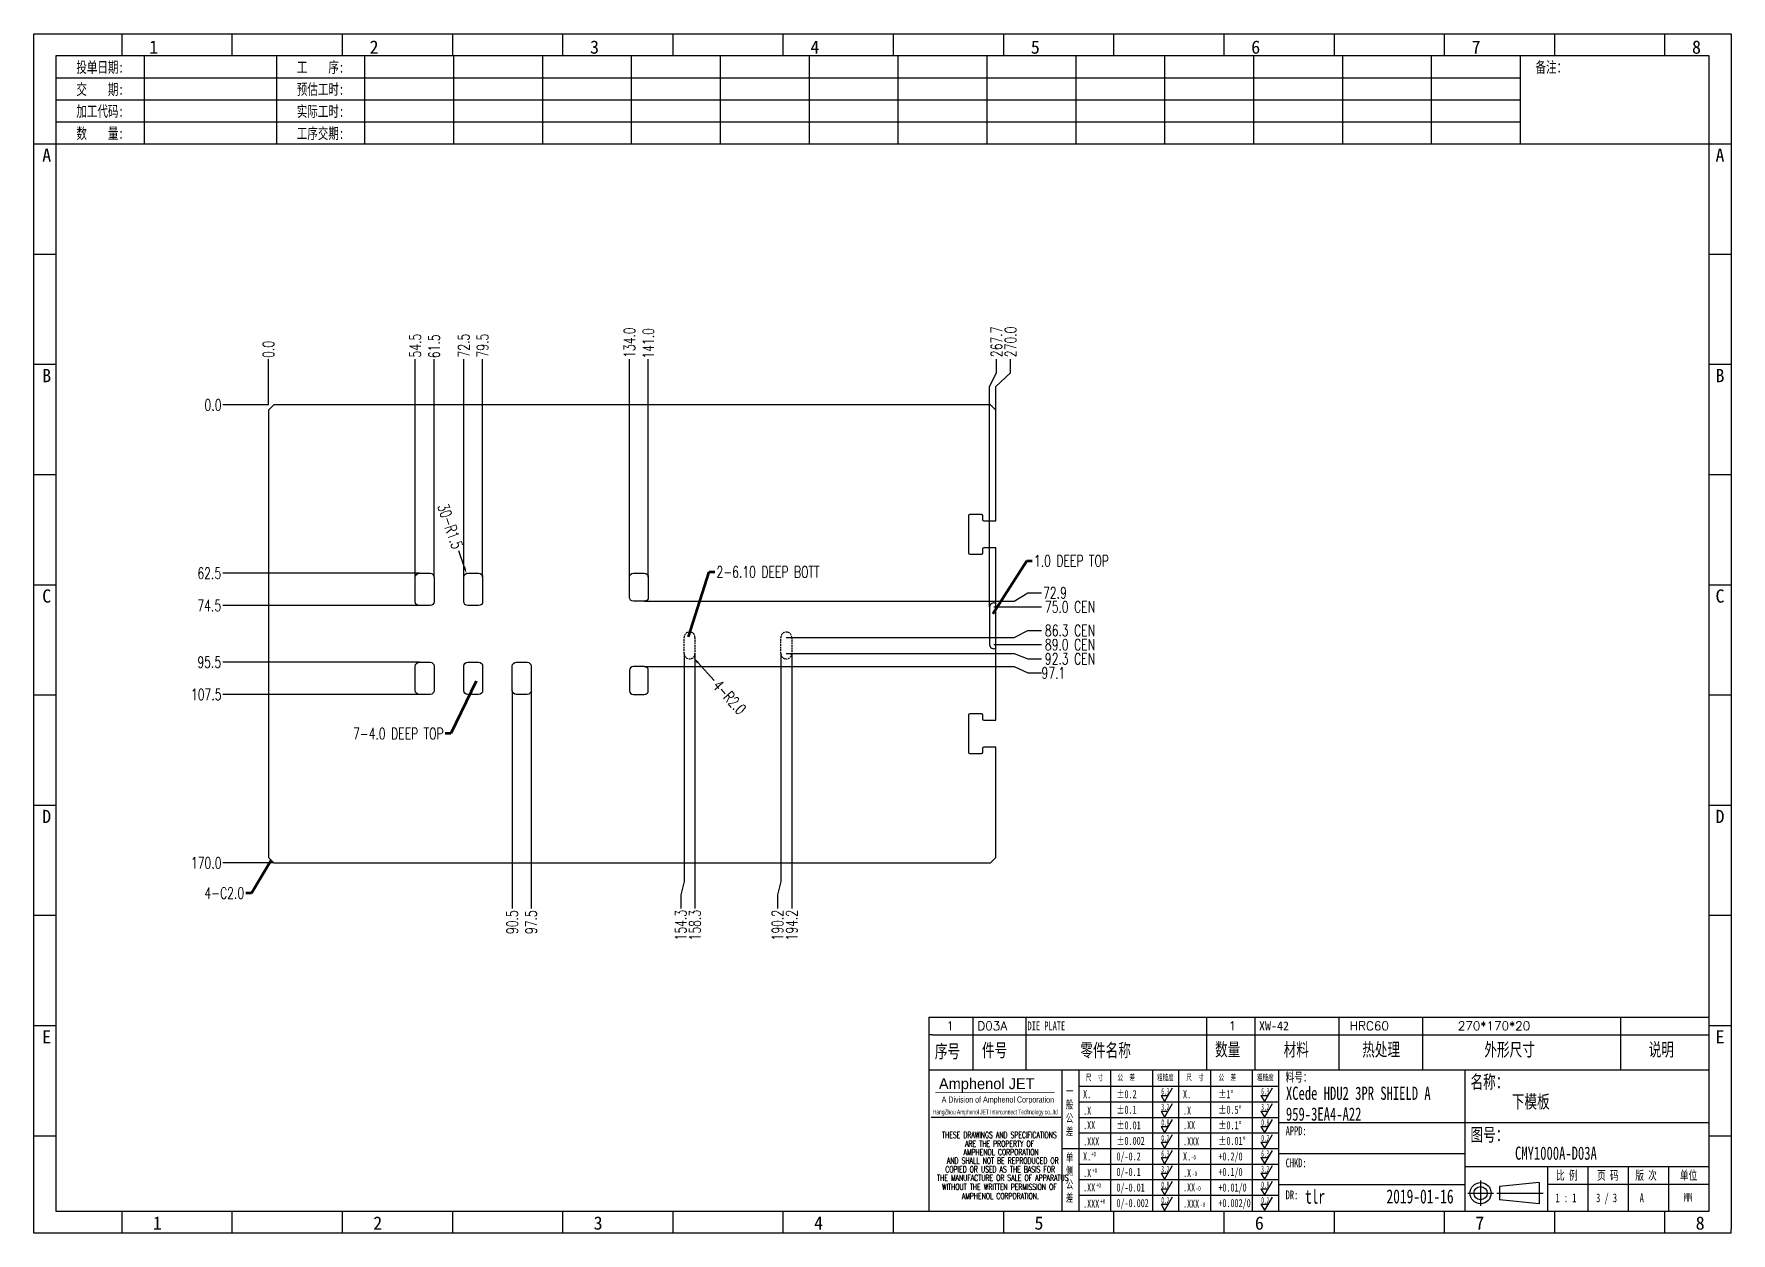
# Model space of a CAD drawing. Header units: millimetres. Extents: x -2852 to 5627, y -2271 to 1849.
# Drawn here: x 2876 to 3506, y -1737 to -1292 of the extents above; entities that cross this region are included whole.
import ezdxf
from ezdxf.enums import TextEntityAlignment as Align

# ---------------------------------------------------------------- set-up
doc = ezdxf.new("R2010")
doc.units = ezdxf.units.MM
doc.header["$PDSIZE"] = 3
doc.linetypes.add('DASHED', pattern=[19.05, 12.7, -6.35])
doc.linetypes.add('DASHED2', pattern=[9.525, 6.35, -3.175])
for name, color, linetype in [('1', 7, 'Continuous'), ('11', 4, 'DASHED2'), ('41', 1, 'Continuous'), ('D03', 7, 'Continuous'), ('D031', 217, 'Continuous')]:
    doc.layers.add(name, color=color, linetype=linetype)
doc.styles.add('CH', font='仿宋_GB2312_0.ttf')
doc.styles.add('jet02', font='simplex.shx', dxfattribs={"width": 0.7})
doc.styles.add('SIMPLEX', font='SIMPLEX')
doc.styles.get("Standard").update_dxf_attribs({"font": '仿宋_GB2312_0.ttf', "width": 0.7})
doc.styles.add('TEXTSTYLE_1', font='TRIUMB.TTF')
doc.styles.add('TEXTSTYLE_2', font='TRIUM.TTF')
doc.styles.add('tk', font='', dxfattribs={"width": 0.7})
doc.styles.add('tk 2', font='仿宋_GB2312_0.ttf', dxfattribs={"width": 0.65})
doc.styles.add('tk 4', font='simplex.shx', dxfattribs={"width": 0.65, "bigfont": 'bigfont.shx'})
doc.styles.get('tk').set_extended_font_data('NSimSun')
doc.dimstyles.new('jet02', dxfattribs={"dimtxt": 3.5, "dimasz": 2.1, "dimexe": 1, "dimexo": 0, "dimgap": 0.5, "dimtad": 0, "dimtoh": 1, "dimdec": 3, "dimzin": 9, "dimdsep": 46, "dimtxsty": 'jet02', "dimcen": 0, "dimclrt": 256, "dimazin": 2, "dimtfac": 1, "dimtdec": 3, "dimtofl": 0, "dimtmove": 0, "dimatfit": 1, "dimfxl": 0, "dimarcsym": 0})

# ---------------------------------------------------------------- blocks, each defined once
blk = doc.blocks.new('A3-N')
at = {"layer": '1', "color": 1}
for p, q in [((0, 0), (0, 296.73)), ((0, 296.73), (420, 296.73)), ((21.82, 291.27), (21.82, 296.73)), ((49.09, 291.27), (49.09, 296.73)), ((76.36, 291.27), (76.36, 296.73)), ((103.64, 291.27), (103.64, 296.73)), ((103.64, 291.27), (103.64, 296.73)), ((103.64, 291.27), (103.64, 296.73)), ((130.91, 291.27), (130.91, 296.73)), ((158.18, 291.27), (158.18, 296.73)), ((185.45, 291.27), (185.45, 296.73)), ((212.73, 291.27), (212.73, 296.73)), ((240, 291.27), (240, 296.73)), ((267.27, 291.27), (267.27, 296.73)), ((294.55, 291.27), (294.55, 296.73)), ((321.82, 291.27), (321.82, 296.73)), ((349.09, 291.27), (349.09, 296.73)), ((376.36, 291.27), (376.36, 296.73)), ((403.64, 291.27), (403.64, 296.73)), ((420, 296.73), (420, 1)), ((5.45, 269.45), (0, 269.45)), ((420, 269.45), (414.55, 269.45)), ((5.45, 242.18), (0, 242.18)), ((420, 242.18), (414.55, 242.18)), ((5.45, 214.91), (0, 214.91)), ((420, 214.91), (414.55, 214.91)), ((5.45, 187.64), (0, 187.64)), ((420, 187.64), (414.55, 187.64)), ((5.45, 160.36), (0, 160.36)), ((420, 160.36), (414.55, 160.36)), ((5.45, 133.09), (0, 133.09)), ((420, 133.09), (414.55, 133.09)), ((5.45, 105.82), (0, 105.82)), ((420, 105.82), (414.55, 105.82)), ((5.45, 78.55), (0, 78.55)), ((420, 78.55), (414.55, 78.55)), ((5.45, 51.27), (0, 51.27)), ((420, 51.27), (414.55, 51.27)), ((222.45, 49.09), (221.45, 49.09)), ((221.45, 49.09), (221.45, 40.36)), ((222.45, 49.09), (414.55, 49.09)), ((232.36, 49.09), (232.36, 40.36)), ((245.45, 49.09), (245.45, 40.36)), ((290.18, 49.09), (290.18, 40.36)), ((302.18, 49.09), (302.18, 40.36)), ((322.91, 49.09), (322.91, 40.36)), ((343.64, 49.09), (343.64, 40.36)), ((392.73, 40.36), (392.73, 49.09)), ((258.55, 40.36), (258.55, 5.44)), ((266.45, 40.36), (266.45, 5.44)), ((276.78, 40.36), (276.78, 5.45)), ((291.18, 40.36), (291.18, 5.45)), ((301.51, 40.37), (301.51, 5.46)), ((308.01, 40.36), (308.01, 5.45)), ((354.09, 40.36), (354.09, 5.45)), ((308.01, 32.39), (258.55, 32.39)), ((308.01, 28.54), (258.55, 28.54)), ((414.55, 27.27), (308.01, 27.27)), ((5.45, 24), (0, 24)), ((308.01, 24.69), (258.55, 24.69)), ((420, 24), (414.55, 24)), ((308.01, 16.99), (258.55, 16.99)), ((354.09, 19.63), (308.01, 19.63)), ((308.01, 13.14), (258.55, 13.14)), ((414.55, 16.36), (354.09, 16.36)), ((374.55, 16.36), (374.55, 5.45)), ((384.55, 16.36), (384.55, 5.45)), ((394.55, 16.36), (394.55, 5.45)), ((404.55, 16.36), (404.55, 5.45)), ((308.01, 9.29), (258.55, 9.29)), ((308.01, 11.99), (354.09, 11.99)), ((372.51, 12.49), (362.69, 11.5)), ((362.69, 11.5), (362.69, 8.23)), ((372.51, 12.49), (372.51, 7.25)), ((414.55, 12), (374.55, 12)), ((21.82, 0), (21.82, 5.45)), ((49.09, 0), (49.09, 5.45)), ((76.36, 0), (76.36, 5.45)), ((103.64, 0), (103.64, 5.45)), ((130.91, 0), (130.91, 5.45)), ((158.18, 0), (158.18, 5.45)), ((185.45, 0), (185.45, 5.45)), ((212.73, 0), (212.73, 5.45)), ((240, 0), (240, 5.45)), ((267.27, 0), (267.27, 5.45)), ((294.55, 0), (294.55, 5.45)), ((321.82, 0), (321.82, 5.45)), ((349.09, 0), (349.09, 5.45)), ((372.51, 7.25), (362.69, 8.23)), ((376.36, 0), (376.36, 5.45)), ((403.64, 0), (403.64, 5.45)), ((1, 0), (0, 0)), ((420, 0), (1, 0)), ((420, 0), (420, 1))]:
    blk.add_line(p, q, dxfattribs=at)
at = {"layer": '1'}
for p, q in [((414.55, 278.18), (414.55, 284.73)), ((221.45, 40.36), (221.45, 5.45)), ((221.45, 40.36), (414.55, 40.36)), ((221.45, 40.36), (414.55, 40.36)), ((254.41, 40.36), (254.41, 5.45)), ((283.28, 40.36), (283.28, 5.45)), ((308.01, 36.24), (258.55, 36.24)), ((222.08, 28.67), (254.12, 28.67)), ((308.01, 20.84), (254.41, 20.84))]:
    blk.add_line(p, q, dxfattribs=at)
at = {"layer": '1', "color": 1, "ltscale": 0.05}
for p, q in [((278.93, 34.04), (279.79, 32.56)), ((278.93, 34.04), (280.65, 34.04)), ((281.68, 35.84), (279.79, 32.56)), ((303.66, 34.05), (304.52, 32.56)), ((303.66, 34.05), (305.38, 34.05)), ((306.41, 35.84), (304.52, 32.56)), ((278.93, 30.19), (279.79, 28.71)), ((278.93, 30.19), (280.65, 30.19)), ((281.68, 31.99), (279.79, 28.71)), ((303.66, 30.2), (305.38, 30.2)), ((303.66, 30.2), (304.52, 28.71)), ((306.41, 31.99), (304.52, 28.71)), ((278.93, 26.34), (279.79, 24.86)), ((278.93, 26.34), (280.65, 26.34)), ((281.68, 28.14), (279.79, 24.86)), ((303.66, 26.35), (304.52, 24.86)), ((303.66, 26.35), (305.38, 26.35)), ((306.41, 28.14), (304.52, 24.86)), ((278.93, 22.49), (280.65, 22.49)), ((278.93, 22.49), (279.79, 21.01)), ((281.68, 24.29), (279.79, 21.01)), ((303.66, 22.5), (305.38, 22.5)), ((303.66, 22.5), (304.52, 21.01)), ((306.41, 24.29), (304.52, 21.01)), ((278.93, 18.66), (279.79, 17.17)), ((278.93, 18.66), (280.65, 18.66)), ((281.68, 20.45), (279.79, 17.17)), ((303.66, 18.66), (304.52, 17.18)), ((303.66, 18.66), (305.38, 18.66)), ((306.41, 20.46), (304.52, 17.18)), ((278.93, 14.81), (280.65, 14.81)), ((278.93, 14.81), (279.79, 13.32)), ((281.68, 16.6), (279.79, 13.32)), ((281.68, 12.75), (279.79, 9.47)), ((303.66, 14.81), (305.38, 14.81)), ((303.66, 14.81), (304.52, 13.33)), ((306.41, 16.61), (304.52, 13.33)), ((306.41, 12.76), (304.52, 9.48)), ((278.93, 10.96), (279.79, 9.47)), ((278.93, 10.96), (280.65, 10.96)), ((281.68, 8.9), (279.79, 5.62)), ((303.66, 10.96), (304.52, 9.48)), ((303.66, 10.96), (305.38, 10.96)), ((306.41, 8.91), (304.52, 5.63)), ((278.93, 7.11), (279.79, 5.62)), ((278.93, 7.11), (280.65, 7.11)), ((303.66, 7.11), (305.38, 7.11)), ((303.66, 7.11), (304.52, 5.63))]:
    blk.add_line(p, q, dxfattribs=at)
at = {"layer": '1', "color": 1, "ltscale": 0.1}
for p, q in [((358.01, 13.02), (358.01, 6.71)), ((354.86, 9.87), (361.17, 9.87)), ((362.03, 9.87), (373.54, 9.87))]:
    blk.add_line(p, q, dxfattribs=at)
at = {"layer": '1'}
blk.add_lwpolyline([(221.45, 5.45), (414.55, 5.45), (414.55, 291.27), (5.45, 291.27), (5.45, 5.45), (414.55, 5.45)], dxfattribs=at)
at = {"layer": '1', "color": 7, "linetype": 'Continuous', "const_width": 0.123}
blk.add_lwpolyline([(223.11, 34.74), (252.6, 34.76)], dxfattribs=at)
at = {"layer": '1', "color": 1}
for radius in [2.62, 1.64]:
    blk.add_circle((358.01, 9.87), radius, dxfattribs=at)
at = {"layer": '41'}
for p, q in [((27.27, 291.27), (27.27, 269.45)), ((60, 291.27), (60, 269.45)), ((81.82, 291.27), (81.82, 269.45)), ((103.82, 291.27), (103.82, 269.45)), ((125.82, 291.27), (125.82, 269.45)), ((147.82, 291.27), (147.82, 269.45)), ((169.82, 291.27), (169.82, 269.45)), ((191.82, 291.27), (191.82, 269.45)), ((213.82, 291.27), (213.82, 269.45)), ((235.82, 291.27), (235.82, 269.45)), ((257.82, 291.27), (257.82, 269.45)), ((279.82, 291.27), (279.82, 269.45)), ((301.82, 291.27), (301.82, 269.45)), ((323.82, 291.27), (323.82, 269.45)), ((345.82, 291.27), (345.82, 269.45)), ((367.82, 291.27), (367.82, 269.45)), ((367.82, 285.82), (5.45, 285.82)), ((367.82, 280.36), (5.45, 280.36)), ((367.82, 274.91), (5.45, 274.91)), ((414.55, 269.45), (5.45, 269.45))]:
    blk.add_line(p, q, dxfattribs=at)
at = {"layer": '1', "color": 1}
for s, p in [('1', (29.64, 295.11)), ('2', (84.18, 295.11)), ('3', (138.73, 295.11)), ('4', (193.27, 295.11)), ('5', (247.82, 295.11)), ('6', (302.36, 295.11)), ('7', (356.91, 295.11)), ('8', (411.45, 295.11)), ('1', (30.53, 4.11)), ('2', (85.08, 4.11)), ('3', (139.62, 4.11)), ('4', (194.17, 4.11)), ('5', (248.72, 4.11)), ('6', (303.26, 4.11)), ('7', (357.81, 4.11)), ('8', (412.35, 4.11))]:
    blk.add_text(s, height=3.27, dxfattribs=at).set_placement(p, align=Align.TOP_CENTER)
at = {"layer": '1', "style": 'tk', "width": 0.7}
for s, p in [('投单日期:', (16.36, 288.55)), ('工    序:', (70.91, 288.55)), ('备注：', (375.51, 288.55)), ('交    期:', (16.36, 283.09)), ('预估工时:', (70.91, 283.09)), ('加工代码:', (16.36, 277.64)), ('实际工时:', (70.91, 277.64)), ('数    量:', (16.36, 272.18)), ('工序交期:', (70.91, 272.18))]:
    blk.add_text(s, height=2.727, dxfattribs=at).set_placement(p, align=Align.MIDDLE)
at = {"layer": '1', "color": 1}
for s, p in [('A', (2.04, 268.36)), ('B', (2.04, 213.82)), ('C', (2.04, 159.27)), ('D', (2.04, 104.73)), ('E', (2.04, 50.18))]:
    blk.add_text(s, height=3.27, dxfattribs=at).set_placement(p, align=Align.TOP_LEFT)
for s, p in [('A', (418.37, 268.36)), ('B', (418.37, 213.82)), ('C', (418.37, 159.27)), ('D', (418.37, 104.73)), ('E', (418.37, 50.18))]:
    blk.add_text(s, height=3.27, dxfattribs=at).set_placement(p, align=Align.TOP_RIGHT)
at = {"layer": '1', "color": 1, "style": 'tk 2', "width": 0.7}
for s, height, p in [('序号', 3.273, (222.96, 43.34)), ('件号', 3.273, (234.62, 43.61)), ('零件名称', 3.273, (258.97, 43.61)), ('数量', 3.273, (292.3, 43.78)), ('材料', 3.273, (309.27, 43.78)), ('热处理', 3.273, (328.71, 43.78)), ('外形尺寸', 3.273, (358.94, 43.78)), ('说明', 3.273, (399.61, 43.78)), ('料号：', 2.182, (309.77, 37.46)), ('名称：', 3.273, (355.52, 35.79)), ('图号：', 3.273, (355.52, 22.7)), ('比 例', 2.182, (376.69, 13.18)), ('页 码', 2.182, (386.85, 13.18)), ('版 次', 2.182, (396.31, 13.18)), ('单位', 2.182, (407.35, 13.18))]:
    blk.add_text(s, height=height, dxfattribs=at).set_placement(p)
at = {"layer": '1', "color": 7, "linetype": 'Continuous', "style": 'TEXTSTYLE_1'}
blk.add_text('Amphenol JET', height=2.7, dxfattribs=at).set_placement((223.96, 35.61))
at = {"layer": '1', "color": 7, "linetype": 'Continuous'}
for s, height, style, width, p in [('A Division of Amphenol Corporation', 1.5, 'TEXTSTYLE_2', 0.7, (224.64, 32.29)), ('HangZhou Amphenol JET Interconnect Technology co.,ltd ', 1.2, 'TEXTSTYLE_2', 0.6, (222.47, 29.36)), ('THESE DRAWINGS AND SPECIFICATIONS', 1.5, 'tk 4', 0.6, (224.73, 23.52)), ('ARE THE PROPERTY OF', 1.5, 'tk 4', 0.6, (230.45, 21.35)), ('AND SHALL NOT BE REPRODUCED OR', 1.5, 'tk 4', 0.6, (225.95, 17.17)), ('AMPHENOL CORPORATION', 1.5, 'tk 4', 0.6, (230.04, 19.27)), ('THE MANUFACTURE OR SALE OF APPARATUS', 1.5, 'tk 4', 0.6, (223.5, 12.92)), ('COPIED OR USED AS THE BASIS FOR', 1.5, 'tk 4', 0.6, (225.54, 15.02)), ('WITHOUT THE WRITTEN PERMISSION OF', 1.5, 'tk 4', 0.6, (224.73, 10.67)), ('AMPHENOL CORPORATION.', 1.5, 'tk 4', 0.6, (229.63, 8.4))]:
    blk.add_text(s, height=height, dxfattribs=dict(at, style=style, width=width)).set_placement(p)
at = {"layer": '1', "color": 1, "style": 'tk 2', "width": 0.7}
for s, p in [('X.', (259.64, 34.37)), ('%%P0.2', (267.9, 34.37)), ('X.', (284.37, 34.37)), ('%%P1%%D', (293.12, 34.37)), ('.X', (259.64, 30.28)), ('%%P0.1', (267.9, 30.52)), ('.X', (284.37, 30.28)), ('%%P0.5%%D', (293.12, 30.52)), ('.XX', (259.64, 26.71)), ('%%P0.01', (267.9, 26.67)), ('.XX', (284.37, 26.71)), ('%%P0.1%%D', (293.12, 26.67)), ('.XXX', (259.64, 22.68)), ('%%P0.002', (267.9, 22.82)), ('.XXX', (284.37, 22.68)), ('%%P0.01%%D', (293.12, 22.82)), ('X.', (259.64, 18.97)), ('0/-0.2', (267.9, 18.97)), ('X.', (284.37, 18.97)), ('+0.2/0', (293.12, 18.97)), ('.X', (259.64, 14.88)), ('0/-0.1', (267.9, 15.12)), ('.X', (284.37, 14.88)), ('+0.1/0', (293.12, 15.12)), ('.XX', (259.64, 11.31)), ('0/-0.01', (267.9, 11.27)), ('0/-0.002', (267.9, 7.42)), ('.XX', (284.37, 11.31)), ('+0.01/0', (293.12, 11.27)), ('+0.002/0', (293.12, 7.42)), ('.XXX', (259.64, 7.28)), ('.XXX', (284.37, 7.28))]:
    blk.add_text(s, height=2, dxfattribs=at).set_placement(p, align=Align.MIDDLE_LEFT)
at = {"layer": '1', "color": 1, "ltscale": 0.05, "style": 'tk 2', "width": 0.5}
for s, p in [('6.3', (279.01, 34.26)), ('6.3', (303.74, 34.27)), ('3.2', (279.01, 30.41)), ('3.2', (303.74, 30.42)), ('0.8', (279.01, 26.56)), ('0.8', (303.74, 26.57)), ('0.2', (279.01, 22.71)), ('0.2', (303.74, 22.72)), ('6.3', (279.01, 18.87)), ('6.3', (303.74, 18.88)), ('3.2', (279.01, 15.02)), ('0.8', (279.01, 11.17)), ('3.2', (303.74, 15.03)), ('0.8', (303.74, 11.18)), ('0.2', (279.01, 7.32)), ('0.2', (303.74, 7.33))]:
    blk.add_text(s, height=1.6, dxfattribs=at).set_placement(p)
at = {"layer": '1', "style": 'tk 2', "width": 0.7}
for s, p in [('APPD:', (309.77, 24.21)), ('CHKD:', (309.77, 16.27)), ('DR:', (309.77, 8.35))]:
    blk.add_text(s, height=2.182, dxfattribs=at).set_placement(p)
at = {"layer": '1', "color": 7, "style": 'tk 2', "width": 0.7}
blk.add_text('MM', height=2.182, dxfattribs=at).set_placement((408.31, 7.75))
at = {"layer": '1', "color": 1, "ltscale": 0.05, "char_height": 1.5, "width": 6.3627, "attachment_point": 1, "style": 'tk 2'}
for s, insert in [('尺  寸', (260.31, 39.25)), ('公  差', (268.17, 39.25)), ('粗糙度', (277.98, 39.25)), ('尺  寸', (285.2, 39.25)), ('公  差', (293.18, 39.25)), ('粗糙度', (302.71, 39.26))]:
    blk.add_mtext(s, dxfattribs=dict(at, insert=insert))
at = {"layer": '1', "ltscale": 0.05, "char_height": 2, "width": 2.5195, "attachment_point": 1, "style": 'tk 2'}
for s, insert in [('一般公差', (255.39, 36.11)), ('单侧公差', (255.39, 19.71))]:
    blk.add_mtext(s, dxfattribs=dict(at, insert=insert))
at = {"layer": '1', "color": 1, "ltscale": 0.05, "char_height": 1.2, "width": 5.1396, "attachment_point": 1, "line_spacing_factor": 0.8, "style": 'tk 2'}
for s, insert in [('+0', (261.58, 20.13)), ('-0', (286.31, 19.33)), ('+0', (261.88, 16.09)), ('-0', (286.61, 15.29)), ('+0', (262.79, 12.45)), ('+0', (263.87, 8.44)), ('-0', (287.51, 11.65)), ('-0', (288.59, 7.64))]:
    blk.add_mtext(s, dxfattribs=dict(at, insert=insert))
at = {"layer": '1', "style": 'tk 2', "width": 0.7}
for tag, p in [('PATR-NO1', (309.84, 32.96)), ('TITLE', (365.74, 30.9)), ('PATR-NO2', (309.84, 27.81)), ('DWG-NO:', (366.54, 18.14))]:
    blk.add_attdef(tag, p, '', height=3.27, dxfattribs=at)
at = {"layer": '1', "color": 1, "style": 'tk 2', "width": 0.7}
for tag, p in [('DRAW', (314.55, 7.27)), ('DATE', (334.72, 7.32))]:
    blk.add_attdef(tag, p, '', height=3.49, dxfattribs=at)
at = {"layer": '1', "style": 'tk 2', "width": 0.7}
for tag, p in [('SCALE', (376.55, 8.73)), ('SHEET', (386.6, 8.72)), ('REV', (397.38, 8.73))]:
    blk.add_attdef(tag, text='', height=2.18, dxfattribs=at).set_placement(p, align=Align.MIDDLE_LEFT)
blk = doc.blocks.new('FB3')
at = {"layer": '1', "color": 1}
for p, q in [((0, 4.36), (193.09, 4.36)), ((0, 4.36), (0, 0)), ((10.91, 4.36), (10.91, 0)), ((24, 4.36), (24, 0)), ((68.73, 4.36), (68.73, 0)), ((80.73, 4.36), (80.73, 0)), ((101.45, 4.36), (101.45, 0)), ((122.18, 4.36), (122.18, 0)), ((171.27, 0), (171.27, 4.36))]:
    blk.add_line(p, q, dxfattribs=at)
at = {"layer": '1'}
for tag, style, p in [('ITEM', 'SIMPLEX', (4.36, 2.18)), ('PARTNO', 'SIMPLEX', (12, 2.18)), ('QTY', 'SIMPLEX', (74.18, 2.18)), ('MATL', 'CH', (81.72, 2.18)), ('FINISH', 'SIMPLEX', (104.17, 2.18)), ('SPEC', 'SIMPLEX', (130.91, 2.18)), ('REMARK', 'SIMPLEX', (174.06, 2.18))]:
    blk.add_attdef(tag, text='', height=2.18, dxfattribs=dict(at, style=style)).set_placement(p, align=Align.MIDDLE_LEFT)
at = {"layer": '1', "style": 'tk', "width": 0.7}
blk.add_attdef('DIE', text='', height=2.18, dxfattribs=at).set_placement((24.43, 2.18), align=Align.MIDDLE_LEFT)
blk = doc.blocks.new('*D4916')
at = {"layer": '41'}
blk.add_line((328.71, 1699.38), (322.56, 1706.09), dxfattribs=at)
at = {"layer": '41', "ltscale": 0.05}
blk.add_solid([(322.87, 1706.38), (322.25, 1705.81), (320.86, 1707.95)], dxfattribs=at)
at = {"layer": 'Defpoints', "color": 0, "ltscale": 0.05}
for p in [(319.51, 1709.43), (320.86, 1707.95)]:
    blk.add_point(p, dxfattribs=at)
at = {"layer": '41', "ltscale": 0.05, "insert": (334.36, 1693.2), "char_height": 4.2, "attachment_point": 5, "rotation": 312.46947, "style": 'jet02'}
blk.add_mtext('4-R2.0', dxfattribs=at)
blk = doc.blocks.new('*D4917')
at = {"layer": '41'}
blk.add_line((233.76, 1747.72), (235.9, 1741.53), dxfattribs=at)
at = {"layer": '41', "ltscale": 0.05}
blk.add_solid([(235.5, 1741.39), (236.29, 1741.66), (236.72, 1739.15)], dxfattribs=at)
at = {"layer": 'Defpoints', "color": 0, "ltscale": 0.05}
for p in [(236.72, 1739.15), (237.21, 1737.73)]:
    blk.add_point(p, dxfattribs=at)
at = {"layer": '41', "ltscale": 0.05, "insert": (230.65, 1756.68), "char_height": 4.2, "attachment_point": 5, "rotation": 289.08893, "style": 'jet02'}
blk.add_mtext('30-R1.5', dxfattribs=at)
blk = doc.blocks.new('*D4918')
at = {"layer": '41', "ltscale": 0.05}
blk.add_line((163.21, 1801.73), (146.29, 1801.73), dxfattribs=at)
at = {"layer": 'Defpoints', "color": 0, "ltscale": 0.05}
for p in [(146.29, 1801.73), (163.21, 1801.73), (163.21, 1801.73)]:
    blk.add_point(p, dxfattribs=at)
at = {"layer": '41', "ltscale": 0.05, "insert": (142.61, 1801.73), "char_height": 4.2, "attachment_point": 5, "style": 'jet02'}
blk.add_mtext('0.0', dxfattribs=at)
blk = doc.blocks.new('*D4919')
at = {"layer": '41', "ltscale": 0.05}
blk.add_line((165.21, 1631.73), (146.29, 1631.73), dxfattribs=at)
at = {"layer": 'Defpoints', "color": 0, "ltscale": 0.05}
for p in [(163.21, 1801.73), (146.29, 1631.73), (165.21, 1631.73)]:
    blk.add_point(p, dxfattribs=at)
at = {"layer": '41', "ltscale": 0.05, "insert": (140.09, 1631.73), "char_height": 4.2, "attachment_point": 5, "style": 'jet02'}
blk.add_mtext('170.0', dxfattribs=at)
blk = doc.blocks.new('*D4920')
at = {"layer": '41', "ltscale": 0.05}
blk.add_line((219.21, 1694.23), (146.29, 1694.23), dxfattribs=at)
at = {"layer": 'Defpoints', "color": 0, "ltscale": 0.05}
for p in [(163.21, 1801.73), (146.29, 1694.23), (219.21, 1694.23)]:
    blk.add_point(p, dxfattribs=at)
at = {"layer": '41', "ltscale": 0.05, "insert": (140.09, 1694.23), "char_height": 4.2, "attachment_point": 5, "style": 'jet02'}
blk.add_mtext('107.5', dxfattribs=at)
blk = doc.blocks.new('*D4921')
at = {"layer": '41', "ltscale": 0.05}
blk.add_line((219.21, 1706.23), (146.29, 1706.23), dxfattribs=at)
at = {"layer": 'Defpoints', "color": 0, "ltscale": 0.05}
for p in [(163.21, 1801.73), (146.29, 1706.23), (219.21, 1706.23)]:
    blk.add_point(p, dxfattribs=at)
at = {"layer": '41', "ltscale": 0.05, "insert": (141.21, 1706.23), "char_height": 4.2, "attachment_point": 5, "style": 'jet02'}
blk.add_mtext('95.5', dxfattribs=at)
blk = doc.blocks.new('*D4922')
at = {"layer": '41', "ltscale": 0.05}
blk.add_line((219.21, 1727.23), (146.29, 1727.23), dxfattribs=at)
at = {"layer": 'Defpoints', "color": 0, "ltscale": 0.05}
for p in [(163.21, 1801.73), (146.29, 1727.23), (219.21, 1727.23)]:
    blk.add_point(p, dxfattribs=at)
at = {"layer": '41', "ltscale": 0.05, "insert": (141.21, 1727.23), "char_height": 4.2, "attachment_point": 5, "style": 'jet02'}
blk.add_mtext('74.5', dxfattribs=at)
blk = doc.blocks.new('*D4923')
at = {"layer": '41', "ltscale": 0.05}
blk.add_line((219.21, 1739.23), (146.29, 1739.23), dxfattribs=at)
at = {"layer": 'Defpoints', "color": 0, "ltscale": 0.05}
for p in [(163.21, 1801.73), (146.29, 1739.23), (219.21, 1739.23)]:
    blk.add_point(p, dxfattribs=at)
at = {"layer": '41', "ltscale": 0.05, "insert": (141.21, 1739.23), "char_height": 4.2, "attachment_point": 5, "style": 'jet02'}
blk.add_mtext('62.5', dxfattribs=at)
blk = doc.blocks.new('*D4924')
at = {"layer": '41', "ltscale": 0.05}
for p, q in [((302.71, 1704.63), (440.06, 1704.63)), ((440.06, 1704.63), (445.1, 1702.23)), ((445.1, 1702.23), (450.14, 1702.23))]:
    blk.add_line(p, q, dxfattribs=at)
at = {"layer": 'Defpoints', "color": 0, "ltscale": 0.05}
for p in [(163.21, 1801.73), (302.71, 1704.63), (450.14, 1702.23)]:
    blk.add_point(p, dxfattribs=at)
at = {"layer": '41', "ltscale": 0.05, "insert": (454.59, 1702.23), "char_height": 4.2, "attachment_point": 5, "style": 'jet02'}
blk.add_mtext('97.1', dxfattribs=at)
blk = doc.blocks.new('*D4925')
at = {"layer": '41', "ltscale": 0.05}
for p, q in [((355.43, 1709.43), (440.06, 1709.43)), ((440.06, 1709.43), (445.1, 1707.48)), ((445.1, 1707.48), (450.14, 1707.48))]:
    blk.add_line(p, q, dxfattribs=at)
at = {"layer": 'Defpoints', "color": 0, "ltscale": 0.05}
for p in [(163.21, 1801.73), (355.43, 1709.43), (450.14, 1707.48)]:
    blk.add_point(p, dxfattribs=at)
at = {"layer": '41', "ltscale": 0.05, "insert": (460.75, 1707.48), "char_height": 4.2, "attachment_point": 5, "style": 'jet02'}
blk.add_mtext('92.3{\\C1; CEN }', dxfattribs=at)
blk = doc.blocks.new('*D4926')
at = {"layer": '41', "ltscale": 0.05}
blk.add_line((432.41, 1712.73), (450.14, 1712.73), dxfattribs=at)
at = {"layer": 'Defpoints', "color": 0, "ltscale": 0.05}
for p in [(163.21, 1801.73), (432.41, 1712.73), (450.14, 1712.73)]:
    blk.add_point(p, dxfattribs=at)
at = {"layer": '41', "ltscale": 0.05, "insert": (460.75, 1712.73), "char_height": 4.2, "attachment_point": 5, "style": 'jet02'}
blk.add_mtext('89.0{\\C1; CEN }', dxfattribs=at)
blk = doc.blocks.new('*D4927')
at = {"layer": '41', "ltscale": 0.05}
for p, q in [((355.43, 1715.43), (440.06, 1715.43)), ((440.06, 1715.43), (445.1, 1717.98)), ((445.1, 1717.98), (450.14, 1717.98))]:
    blk.add_line(p, q, dxfattribs=at)
at = {"layer": 'Defpoints', "color": 0, "ltscale": 0.05}
for p in [(163.21, 1801.73), (355.43, 1715.43), (450.14, 1717.98)]:
    blk.add_point(p, dxfattribs=at)
at = {"layer": '41', "ltscale": 0.05, "insert": (460.75, 1717.98), "char_height": 4.2, "attachment_point": 5, "style": 'jet02'}
blk.add_mtext('86.3{\\C1; CEN }', dxfattribs=at)
blk = doc.blocks.new('*D4928')
at = {"layer": '41', "ltscale": 0.05}
blk.add_line((432.41, 1726.73), (450.14, 1726.73), dxfattribs=at)
at = {"layer": 'Defpoints', "color": 0, "ltscale": 0.05}
for p in [(163.21, 1801.73), (432.41, 1726.73), (450.14, 1726.73)]:
    blk.add_point(p, dxfattribs=at)
at = {"layer": '41', "ltscale": 0.05, "insert": (460.75, 1726.73), "char_height": 4.2, "attachment_point": 5, "style": 'jet02'}
blk.add_mtext('75.0{\\C1; CEN }', dxfattribs=at)
blk = doc.blocks.new('*D4929')
at = {"layer": '41', "ltscale": 0.05}
for p, q in [((302.71, 1728.83), (440.06, 1728.83)), ((440.06, 1728.83), (445.1, 1731.98)), ((445.1, 1731.98), (450.14, 1731.98))]:
    blk.add_line(p, q, dxfattribs=at)
at = {"layer": 'Defpoints', "color": 0, "ltscale": 0.05}
for p in [(163.21, 1801.73), (302.71, 1728.83), (450.14, 1731.98)]:
    blk.add_point(p, dxfattribs=at)
at = {"layer": '41', "ltscale": 0.05, "insert": (455.15, 1731.98), "char_height": 4.2, "attachment_point": 5, "style": 'jet02'}
blk.add_mtext('72.9', dxfattribs=at)
blk = doc.blocks.new('*D4930')
at = {"layer": '41', "ltscale": 0.05}
blk.add_line((163.21, 1801.73), (163.21, 1818.65), dxfattribs=at)
at = {"layer": 'Defpoints', "color": 0, "ltscale": 0.05}
for p in [(163.21, 1818.65), (163.21, 1801.73), (163.21, 1801.73)]:
    blk.add_point(p, dxfattribs=at)
at = {"layer": '41', "ltscale": 0.05, "insert": (163.21, 1822.33), "char_height": 4.2, "attachment_point": 5, "rotation": 90, "style": 'jet02'}
blk.add_mtext('0.0', dxfattribs=at)
blk = doc.blocks.new('*D4931')
at = {"layer": '41', "ltscale": 0.05}
blk.add_line((217.71, 1737.73), (217.71, 1818.65), dxfattribs=at)
at = {"layer": 'Defpoints', "color": 0, "ltscale": 0.05}
for p in [(217.71, 1818.65), (163.21, 1801.73), (217.71, 1737.73)]:
    blk.add_point(p, dxfattribs=at)
at = {"layer": '41', "ltscale": 0.05, "insert": (217.71, 1823.73), "char_height": 4.2, "attachment_point": 5, "rotation": 90, "style": 'jet02'}
blk.add_mtext('54.5', dxfattribs=at)
blk = doc.blocks.new('*D4932')
at = {"layer": '41', "ltscale": 0.05}
blk.add_line((224.71, 1737.73), (224.71, 1818.65), dxfattribs=at)
at = {"layer": 'Defpoints', "color": 0, "ltscale": 0.05}
for p in [(224.71, 1818.65), (163.21, 1801.73), (224.71, 1737.73)]:
    blk.add_point(p, dxfattribs=at)
at = {"layer": '41', "ltscale": 0.05, "insert": (224.71, 1823.45), "char_height": 4.2, "attachment_point": 5, "rotation": 90, "style": 'jet02'}
blk.add_mtext('61.5', dxfattribs=at)
blk = doc.blocks.new('*D4933')
at = {"layer": '41', "ltscale": 0.05}
blk.add_line((235.71, 1737.73), (235.71, 1818.65), dxfattribs=at)
at = {"layer": 'Defpoints', "color": 0, "ltscale": 0.05}
for p in [(235.71, 1818.65), (163.21, 1801.73), (235.71, 1737.73)]:
    blk.add_point(p, dxfattribs=at)
at = {"layer": '41', "ltscale": 0.05, "insert": (235.71, 1823.73), "char_height": 4.2, "attachment_point": 5, "rotation": 90, "style": 'jet02'}
blk.add_mtext('72.5', dxfattribs=at)
blk = doc.blocks.new('*D4934')
at = {"layer": '41', "ltscale": 0.05}
blk.add_line((242.71, 1737.73), (242.71, 1818.65), dxfattribs=at)
at = {"layer": 'Defpoints', "color": 0, "ltscale": 0.05}
for p in [(242.71, 1818.65), (163.21, 1801.73), (242.71, 1737.73)]:
    blk.add_point(p, dxfattribs=at)
at = {"layer": '41', "ltscale": 0.05, "insert": (242.71, 1823.73), "char_height": 4.2, "attachment_point": 5, "rotation": 90, "style": 'jet02'}
blk.add_mtext('79.5', dxfattribs=at)
blk = doc.blocks.new('*D4935')
at = {"layer": '41', "ltscale": 0.05}
blk.add_line((297.21, 1737.73), (297.21, 1818.65), dxfattribs=at)
at = {"layer": 'Defpoints', "color": 0, "ltscale": 0.05}
for p in [(297.21, 1818.65), (163.21, 1801.73), (297.21, 1737.73)]:
    blk.add_point(p, dxfattribs=at)
at = {"layer": '41', "ltscale": 0.05, "insert": (297.21, 1824.85), "char_height": 4.2, "attachment_point": 5, "rotation": 90, "style": 'jet02'}
blk.add_mtext('134.0', dxfattribs=at)
blk = doc.blocks.new('*D4936')
at = {"layer": '41', "ltscale": 0.05}
blk.add_line((304.21, 1737.73), (304.21, 1818.65), dxfattribs=at)
at = {"layer": 'Defpoints', "color": 0, "ltscale": 0.05}
for p in [(304.21, 1818.65), (163.21, 1801.73), (304.21, 1737.73)]:
    blk.add_point(p, dxfattribs=at)
at = {"layer": '41', "ltscale": 0.05, "insert": (304.21, 1824.57), "char_height": 4.2, "attachment_point": 5, "rotation": 90, "style": 'jet02'}
blk.add_mtext('141.0', dxfattribs=at)
blk = doc.blocks.new('*D4937')
at = {"layer": '41', "ltscale": 0.05}
for p, q in [((433.46, 1813.61), (433.46, 1818.65)), ((430.91, 1808.57), (433.46, 1813.61)), ((430.91, 1726.73), (430.91, 1808.57))]:
    blk.add_line(p, q, dxfattribs=at)
at = {"layer": 'Defpoints', "color": 0, "ltscale": 0.05}
for p in [(433.46, 1818.65), (163.21, 1801.73), (430.91, 1726.73)]:
    blk.add_point(p, dxfattribs=at)
at = {"layer": '41', "ltscale": 0.05, "insert": (433.46, 1825.13), "char_height": 4.2, "attachment_point": 5, "rotation": 90, "style": 'jet02'}
blk.add_mtext('267.7', dxfattribs=at)
blk = doc.blocks.new('*D4938')
at = {"layer": '41', "ltscale": 0.05}
for p, q in [((438.71, 1813.61), (438.71, 1818.65)), ((433.21, 1808.57), (438.71, 1813.61)), ((433.21, 1799.73), (433.21, 1808.57))]:
    blk.add_line(p, q, dxfattribs=at)
at = {"layer": 'Defpoints', "color": 0, "ltscale": 0.05}
for p in [(438.71, 1818.65), (163.21, 1801.73), (433.21, 1799.73)]:
    blk.add_point(p, dxfattribs=at)
at = {"layer": '41', "ltscale": 0.05, "insert": (438.71, 1825.13), "char_height": 4.2, "attachment_point": 5, "rotation": 90, "style": 'jet02'}
blk.add_mtext('270.0', dxfattribs=at)
blk = doc.blocks.new('*D4939')
at = {"layer": '41', "ltscale": 0.05}
blk.add_line((253.71, 1695.73), (253.71, 1614.8), dxfattribs=at)
at = {"layer": 'Defpoints', "color": 0, "ltscale": 0.05}
for p in [(163.21, 1801.73), (253.71, 1695.73), (253.71, 1614.8)]:
    blk.add_point(p, dxfattribs=at)
at = {"layer": '41', "ltscale": 0.05, "insert": (253.71, 1609.72), "char_height": 4.2, "attachment_point": 5, "rotation": 90, "style": 'jet02'}
blk.add_mtext('90.5', dxfattribs=at)
blk = doc.blocks.new('*D4940')
at = {"layer": '41', "ltscale": 0.05}
blk.add_line((260.71, 1695.73), (260.71, 1614.8), dxfattribs=at)
at = {"layer": 'Defpoints', "color": 0, "ltscale": 0.05}
for p in [(163.21, 1801.73), (260.71, 1695.73), (260.71, 1614.8)]:
    blk.add_point(p, dxfattribs=at)
at = {"layer": '41', "ltscale": 0.05, "insert": (260.71, 1609.72), "char_height": 4.2, "attachment_point": 5, "rotation": 90, "style": 'jet02'}
blk.add_mtext('97.5', dxfattribs=at)
blk = doc.blocks.new('*D4941')
at = {"layer": '41', "ltscale": 0.05}
for p, q in [((317.51, 1709.43), (317.51, 1624.88)), ((317.51, 1624.88), (316.26, 1619.84)), ((316.26, 1619.84), (316.26, 1614.8))]:
    blk.add_line(p, q, dxfattribs=at)
at = {"layer": 'Defpoints', "color": 0, "ltscale": 0.05}
for p in [(163.21, 1801.73), (317.51, 1709.43), (316.26, 1614.8)]:
    blk.add_point(p, dxfattribs=at)
at = {"layer": '41', "ltscale": 0.05, "insert": (316.26, 1608.6), "char_height": 4.2, "attachment_point": 5, "rotation": 90, "style": 'jet02'}
blk.add_mtext('154.3', dxfattribs=at)
blk = doc.blocks.new('*D4942')
at = {"layer": '41', "ltscale": 0.05}
blk.add_line((321.51, 1709.43), (321.51, 1614.8), dxfattribs=at)
at = {"layer": 'Defpoints', "color": 0, "ltscale": 0.05}
for p in [(163.21, 1801.73), (321.51, 1709.43), (321.51, 1614.8)]:
    blk.add_point(p, dxfattribs=at)
at = {"layer": '41', "ltscale": 0.05, "insert": (321.51, 1608.6), "char_height": 4.2, "attachment_point": 5, "rotation": 90, "style": 'jet02'}
blk.add_mtext('158.3', dxfattribs=at)
blk = doc.blocks.new('*D4943')
at = {"layer": '41', "ltscale": 0.05}
for p, q in [((353.43, 1709.43), (353.43, 1624.88)), ((353.43, 1624.88), (352.18, 1619.84)), ((352.18, 1619.84), (352.18, 1614.8))]:
    blk.add_line(p, q, dxfattribs=at)
at = {"layer": 'Defpoints', "color": 0, "ltscale": 0.05}
for p in [(163.21, 1801.73), (353.43, 1709.43), (352.18, 1614.8)]:
    blk.add_point(p, dxfattribs=at)
at = {"layer": '41', "ltscale": 0.05, "insert": (352.18, 1608.6), "char_height": 4.2, "attachment_point": 5, "rotation": 90, "style": 'jet02'}
blk.add_mtext('190.2', dxfattribs=at)
blk = doc.blocks.new('*D4944')
at = {"layer": '41', "ltscale": 0.05}
blk.add_line((357.43, 1709.43), (357.43, 1614.8), dxfattribs=at)
at = {"layer": 'Defpoints', "color": 0, "ltscale": 0.05}
for p in [(163.21, 1801.73), (357.43, 1709.43), (357.43, 1614.8)]:
    blk.add_point(p, dxfattribs=at)
at = {"layer": '41', "ltscale": 0.05, "insert": (357.43, 1608.6), "char_height": 4.2, "attachment_point": 5, "rotation": 90, "style": 'jet02'}
blk.add_mtext('194.2', dxfattribs=at)

msp = doc.modelspace()

# ---------------------------------------------------------------- linework, layer by layer
at = {"layer": '1', "ltscale": 0.05}
msp.add_lwpolyline([(2963.0659, -1431.2855), (2963.0659, -1597.2855), (2965.0659, -1599.2855), (3231.0659, -1599.2855), (3233.0659, -1597.2855), (3233.0659, -1556.2855), (3233.0659, -1556.2855), (3228.5659, -1556.2855, 0.41421356), (3228.0659, -1556.7855), (3228.0659, -1558.2855, -0.41421356), (3227.5659, -1558.7855), (3223.5659, -1558.7855, -0.41421356), (3223.0659, -1558.2855), (3223.0659, -1544.2855, -0.41421356), (3223.5659, -1543.7855), (3227.5659, -1543.7855, -0.41421356), (3228.0659, -1544.2855), (3228.0659, -1545.7855, 0.41421356), (3228.5659, -1546.2855), (3233.0659, -1546.2855), (3233.0659, -1482.2855), (3228.5659, -1482.2855, 0.41421356), (3228.0659, -1482.7855), (3228.0659, -1484.2855, -0.41421356), (3227.5659, -1484.7855), (3223.5659, -1484.7855, -0.41421356), (3223.0659, -1484.2855), (3223.0659, -1470.2855, -0.41421356), (3223.5659, -1469.7855), (3227.5659, -1469.7855, -0.41421356), (3228.0659, -1470.2855), (3228.0659, -1471.7855, 0.41421356), (3228.5659, -1472.2855), (3233.0659, -1472.2855), (3233.0659, -1472.2855), (3233.0659, -1431.2855), (3231.0659, -1429.2855), (2965.0659, -1429.2855)], format="xyb", close=True, dxfattribs=at)
at = {"layer": 'D03', "color": 4, "linetype": 'DASHED', "ltscale": 0.05}
for points in [[(3121.3659, -1515.5855), (3121.3659, -1521.5855, -1), (3117.3659, -1521.5855), (3117.3659, -1515.5855, -1)], [(3157.2859, -1515.5855), (3157.2859, -1521.5855, -1), (3153.2859, -1521.5855), (3153.2859, -1515.5855, -1)]]:
    msp.add_lwpolyline(points, format="xyb", close=True, dxfattribs=at)
at = {"layer": 'D031'}
for points in [[(3017.5659, -1502.2855), (3017.5659, -1493.2855, -0.41421356), (3019.0659, -1491.7855), (3023.0659, -1491.7855, -0.41421356), (3024.5659, -1493.2855), (3024.5659, -1502.2855, -0.41421356), (3023.0659, -1503.7855), (3019.0659, -1503.7855, -0.41421356)], [(3035.5659, -1502.2855), (3035.5659, -1493.2855, -0.41421356), (3037.0659, -1491.7855), (3041.0659, -1491.7855, -0.41421356), (3042.5659, -1493.2855), (3042.5659, -1502.2855, -0.41421356), (3041.0659, -1503.7855), (3037.0659, -1503.7855, -0.41421356)], [(3097.0659, -1500.6855), (3097.0659, -1493.2855, -0.41421356), (3098.5659, -1491.7855), (3102.5659, -1491.7855, -0.41421356), (3104.0659, -1493.2855), (3104.0659, -1500.6855, -0.41421356), (3102.5659, -1502.1855), (3098.5659, -1502.1855, -0.41421356)], [(3024.5659, -1526.2855), (3024.5659, -1535.2855, -0.41421356), (3023.0659, -1536.7855), (3019.0659, -1536.7855, -0.41421356), (3017.5659, -1535.2855), (3017.5659, -1526.2855, -0.41421356), (3019.0659, -1524.7855), (3023.0659, -1524.7855, -0.41421356)], [(3042.5659, -1526.2855), (3042.5659, -1535.2855, -0.41421356), (3041.0659, -1536.7855), (3037.0659, -1536.7855, -0.41421356), (3035.5659, -1535.2855), (3035.5659, -1526.2855, -0.41421356), (3037.0659, -1524.7855), (3041.0659, -1524.7855, -0.41421356)], [(3060.5659, -1526.2855), (3060.5659, -1535.2855, -0.41421356), (3059.0659, -1536.7855), (3055.0659, -1536.7855, -0.41421356), (3053.5659, -1535.2855), (3053.5659, -1526.2855, -0.41421356), (3055.0659, -1524.7855), (3059.0659, -1524.7855, -0.41421356)], [(3097.0659, -1527.8855), (3097.0659, -1535.2855, 0.41421356), (3098.5659, -1536.7855), (3102.5659, -1536.7855, 0.41421356), (3104.0659, -1535.2855), (3104.0659, -1527.8855, 0.41421356), (3102.5659, -1526.3855), (3098.5659, -1526.3855, 0.41421356)]]:
    msp.add_lwpolyline(points, format="xyb", close=True, dxfattribs=at)
at = {"layer": 'D031', "color": 3, "ltscale": 0.05}
msp.add_lwpolyline([(3233.0659, -1503.0166, 0.5904032), (3230.7659, -1504.2855), (3230.7659, -1518.2855, 0.5904032), (3233.0659, -1519.5543, 0.5904032)], format="xyb", dxfattribs=at)

# ---------------------------------------------------------------- block references
at = {"layer": '1', "ltscale": 0.05, "xscale": 1.5, "yscale": 1.5, "zscale": 1.5}
for name, p, values in [('A3-N', (2875.9942, -1736.6859), {'DWG-NO:': 'CMY1000A-D03A', 'TITLE': '下模板', 'REV': 'A', 'SHEET': '3 / 3', 'DRAW': 'tlr', 'DATE': '2019-01-16', 'PATR-NO1': 'XCede HDU2 3PR SHIELD A', 'PATR-NO2': '959-3EA4-A22', 'SCALE': '1 : 1'}), ('FB3', (3208.176, -1663.0495), {'PARTNO': 'D03A', 'ITEM': '1', 'DIE': 'DIE PLATE', 'QTY': '1', 'MATL': 'XW-42', 'FINISH': 'HRC60', 'SPEC': '270*170*20'})]:
    msp.add_blockref(name, p, dxfattribs=at).add_auto_attribs(values)

# ---------------------------------------------------------------- texts
at = {"layer": '11', "ltscale": 0.05, "insert": (3129.3965, -1491.2992), "char_height": 4.2, "attachment_point": 4, "style": 'jet02'}
msp.add_mtext('2-6.10 DEEP BOTT', dxfattribs=at)
at = {"layer": '41', "color": 3, "ltscale": 0.05, "insert": (3247.2135, -1487.1918), "char_height": 4.2, "attachment_point": 4, "style": 'jet02'}
msp.add_mtext('1.0 DEEP TOP', dxfattribs=at)
at = {"layer": '41', "ltscale": 0.05, "char_height": 4.2, "attachment_point": 6, "style": 'jet02'}
for s, insert in [('7-4.0 DEEP TOP', (3028.0981, -1551.3127)), ('4-C2.0', (2954.0101, -1610.4908))]:
    msp.add_mtext(s, dxfattribs=dict(at, insert=insert))

# ---------------------------------------------------------------- dimensions: what is measured, and where the dimension line sits
at = {"layer": '41', "ltscale": 0.05}
for feature_location, offset, dtype, origin, picture, middle, set_off in [((2963.0659046063, -1429.2854705111), (0, 16.924237259), 1, (2963.0659046063, -1429.2854705111), '*D4930', (2963.0659046063, -1408.6812332521), (2799.8547928426, -3231.0141412744)), ((3230.7659, -1504.2855), (2.55, 91.9242), 1, (2963.0659, -1429.2855), '*D4937', (3233.3159, -1405.8812), (2799.8548, -3231.0141)), ((3233.0659, -1431.2855), (5.5, 18.9242), 1, (2963.0659, -1429.2855), '*D4938', (3238.5659, -1405.8812), (2799.8548, -3231.0141)), ((3097.0659, -1493.2855), (0, 80.9242), 1, (2963.0659, -1429.2855), '*D4935', (3097.0659, -1406.1612), (2799.8548, -3231.0141)), ((3104.0659, -1493.2855), (0, 80.9242), 1, (2963.0659, -1429.2855), '*D4936', (3104.0659, -1406.4412), (2799.8548, -3231.0141)), ((3017.5659, -1493.2855), (0, 80.9242), 1, (2963.0659, -1429.2855), '*D4931', (3017.5659, -1407.2812), (2799.8548, -3231.0141)), ((3035.5659, -1493.2855), (0, 80.9242), 1, (2963.0659, -1429.2855), '*D4933', (3035.5659, -1407.2812), (2799.8548, -3231.0141)), ((3042.5659, -1493.2855), (0, 80.9242), 1, (2963.0659, -1429.2855), '*D4934', (3042.5659, -1407.2812), (2799.8548, -3231.0141)), ((3024.5659, -1493.2855), (0, 80.9242), 1, (2963.0659, -1429.2855), '*D4932', (3024.5659, -1407.5612), (2799.8548, -3231.0141)), ((2965.0659, -1599.2855), (-18.9242, 0), 0, (2963.0659, -1429.2855), '*D4919', (2939.9417, -1599.2855), (2799.8548, -3231.0141)), ((3019.0659, -1536.7855), (-72.9242, 0), 0, (2963.0659, -1429.2855), '*D4920', (2939.9417, -1536.7855), (2799.8548, -3231.0141)), ((3019.0659, -1524.7855), (-72.9242, 0), 0, (2963.0659, -1429.2855), '*D4921', (2941.0617, -1524.7855), (2799.8548, -3231.0141)), ((3019.0659, -1503.7855), (-72.9242, 0), 0, (2963.0659, -1429.2855), '*D4922', (2941.0617, -1503.7855), (2799.8548, -3231.0141)), ((3019.0659, -1491.7855), (-72.9242, 0), 0, (2963.0659, -1429.2855), '*D4923', (2941.0617, -1491.7855), (2799.8548, -3231.0141)), ((2963.0659046063, -1429.2854705111), (-16.924237259, 0), 0, (2963.0659046063, -1429.2854705111), '*D4918', (2942.4616673473, -1429.2854705111), (2799.8547928426, -3231.0141412744)), ((3102.5659, -1526.3855), (147.4242, -2.4), 0, (2963.0659, -1429.2855), '*D4924', (3254.4401, -1528.7855), (2799.8548, -3231.0141)), ((3102.5659, -1502.1855), (147.4242, 3.15), 0, (2963.0659, -1429.2855), '*D4929', (3255.0001, -1499.0355), (2799.8548, -3231.0141)), ((3053.5659, -1535.2855), (0, -80.9242), 1, (2963.0659, -1429.2855), '*D4939', (3053.5659, -1621.2897), (2799.8548, -3231.0141)), ((3060.5659, -1535.2855), (0, -80.9242), 1, (2963.0659, -1429.2855), '*D4940', (3060.5659, -1621.2897), (2799.8548, -3231.0141)), ((3117.3659, -1521.5855), (-1.25, -94.6242), 1, (2963.0659, -1429.2855), '*D4941', (3116.1159, -1622.4097), (2799.8548, -3231.0141)), ((3121.3659, -1521.5855), (0, -94.6242), 1, (2963.0659, -1429.2855), '*D4942', (3121.3659, -1622.4097), (2799.8548, -3231.0141)), ((3153.2859, -1521.5855), (-1.25, -94.6242), 1, (2963.0659, -1429.2855), '*D4943', (3152.0359, -1622.4097), (2799.8548, -3231.0141)), ((3157.2859, -1521.5855), (0, -94.6242), 1, (2963.0659, -1429.2855), '*D4944', (3157.2859, -1622.4097), (2799.8548, -3231.0141))]:
    dim = msp.add_ordinate_dim(feature_location=feature_location, offset=offset, dtype=dtype, origin=origin, dimstyle='jet02', override={"dimscale": 1.2, "dimtoh": 0, "dimdec": 1, "dimzin": 1, "dimclrd": 256, "dimclre": 256, "dimadec": 1, "dimazin": 0, "dimatfit": 3, "dimlwd": 65535, "dimlwe": 65535}, dxfattribs=at)
    dim.commit()
    dim.dimension.update_dxf_attribs({"geometry": picture, "text_midpoint": middle, "insert": set_off})
for feature_location, offset, picture, middle in [((3155.2859, -1521.5855), (94.7042, -1.95), '*D4925', (3260.6001, -1523.5355)), ((3232.2659, -1518.2855), (17.7242, 0), '*D4926', (3260.6001, -1518.2855)), ((3155.2859, -1515.5855), (94.7042, 2.55), '*D4927', (3260.6001, -1513.0355)), ((3232.2659, -1504.2855), (17.7242, 0), '*D4928', (3260.6001, -1504.2855))]:
    dim = msp.add_ordinate_dim(feature_location=feature_location, offset=offset, dtype=0, origin=(2963.0659, -1429.2855), text='<>{\\C1; CEN }', dimstyle='jet02', override={"dimscale": 1.2, "dimtoh": 0, "dimdec": 1, "dimzin": 1, "dimclrd": 256, "dimclre": 256, "dimadec": 1, "dimazin": 0, "dimatfit": 3, "dimlwd": 65535, "dimlwe": 65535}, dxfattribs=at)
    dim.commit()
    dim.dimension.update_dxf_attribs({"geometry": picture, "text_midpoint": middle, "insert": (2799.8548, -3231.0141)})
at = {"layer": '41'}
for center, mpoint, text, picture, middle in [((3037.0659, -1493.2855), (3036.5754, -1491.868), '30-<>', '*D4917', (3030.5064, -1474.3308)), ((3119.3659, -1521.5855), (3120.7163, -1523.0607), '4-<>', '*D4916', (3134.2173, -1537.8102))]:
    dim = msp.add_radius_dim(center=center, mpoint=mpoint, text=text, dimstyle='jet02', override={"dimscale": 1.2, "dimtoh": 0, "dimdec": 1, "dimzin": 1, "dimclrd": 256, "dimclre": 256, "dimadec": 1, "dimazin": 0, "dimatfit": 3, "dimlwd": 65535, "dimlwe": 65535}, dxfattribs=at)
    dim.commit()
    dim.dimension.update_dxf_attribs({"geometry": picture, "text_midpoint": middle, "dimtype": 164, "insert": (2799.8548, -3231.0141)})

# ---------------------------------------------------------------- leaders
at = {"layer": '41', "ltscale": 0.05, "annotation_type": 0, "has_hookline": 1}
for points, hookline_direction, text_width in [([(3119.0037, -1515.3692), (3126.6965, -1491.2992), (3128.7965, -1491.2992)], 0, 42.7), ([(3231.9909, -1506.8966), (3244.5135, -1487.1918), (3246.6135, -1487.1918)], 0, 30.52), ([(3040.1669, -1531.8855), (3030.7981, -1551.3127), (3028.6981, -1551.3127)], 1, 37.52), ([(2964.0659, -1598.2855), (2956.7101, -1610.4908), (2954.6101, -1610.4908)], 1, 15.54)]:
    msp.add_leader(points, dimstyle='jet02', override={"dimscale": 1.2, "dimtoh": 0, "dimdec": 1, "dimzin": 1, "dimclrd": 256, "dimclre": 256, "dimadec": 1, "dimazin": 0, "dimatfit": 3, "dimlwd": 65535, "dimlwe": 65535}, dxfattribs=dict(at, hookline_direction=hookline_direction, text_width=text_width))

doc.saveas('drawing.dxf')
